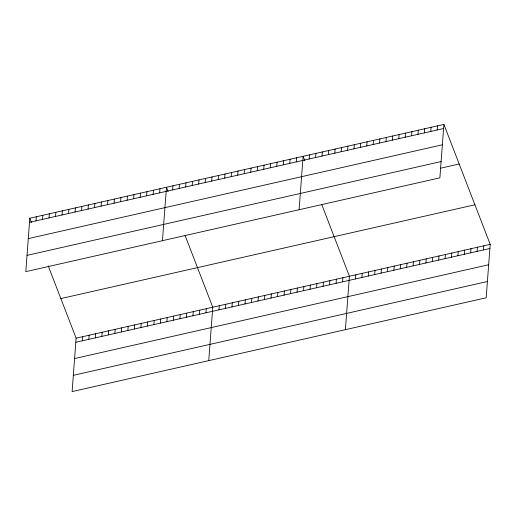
<?xml version="1.0" encoding="UTF-8"?>
<svg xmlns="http://www.w3.org/2000/svg" width="516" height="516" viewBox="0 0 516 516"><rect width="100%" height="100%" fill="white"/><g stroke="black" fill="none" stroke-linecap="round" stroke-linejoin="round"><path stroke-width="0.77" d="M29.818 218.216L25.8 271.642L439.877 177.833L443.895 124.414L29.818 218.216L31.457 222.46M36.017 220.861L36.326 216.746M42.518 219.39L42.828 215.269M49.026 217.913L49.336 213.798M55.535 216.436L55.844 212.321M62.043 214.966L62.352 210.844M68.551 213.489L68.86 209.373M75.059 212.018L75.368 207.896M81.56 210.541L81.87 206.426M48.188 265.811L76.123 338.167L72.105 391.586L486.182 297.784L490.2 244.358L443.895 124.414M88.068 209.07L88.378 204.949M82.321 340.812L82.631 336.69M94.576 207.593L94.886 203.478M88.829 339.335L89.139 335.219M101.084 206.123L101.394 202.001M95.337 337.864L95.647 333.742M107.592 204.646L107.902 200.53M101.839 336.387L102.149 332.272M114.094 203.175L114.404 199.053M108.347 334.916L108.657 330.795M120.602 201.698L120.912 197.583M114.855 333.439L115.165 329.324M127.11 200.227L127.42 196.106M121.363 331.969L121.673 327.847M133.618 198.75L133.928 194.629M127.871 330.492L128.181 326.376M140.126 197.273L140.436 193.158M134.379 329.021L134.689 324.899M146.634 195.803L146.944 191.681M140.881 327.544L141.191 323.422M153.136 194.326L153.446 190.21M147.389 326.067L147.699 321.952M159.644 192.855L159.954 188.733M153.897 324.596L154.207 320.475M162.443 240.682L166.462 187.263L168.1 191.5M160.405 323.119L160.715 319.004M172.66 189.907L172.97 185.786M166.913 321.649L167.223 317.527M179.168 188.43L179.478 184.315M173.421 320.172L173.731 316.056M185.67 186.96L185.986 182.838M179.923 318.701L180.232 314.579M192.178 185.483L192.487 181.368M186.431 317.224L186.74 313.109M198.686 184.012L198.995 179.891M192.939 315.753L193.248 311.632M205.194 182.535L205.503 178.413M199.447 314.276L199.756 310.161M211.702 181.058L212.012 176.943M205.955 312.806L206.265 308.684M218.21 179.587L218.52 175.466M208.754 360.632L212.766 307.207L185.115 235.586M224.712 178.11L225.021 173.995M218.965 309.852L219.274 305.736M231.22 176.64L231.529 172.518M225.473 308.381L225.782 304.259M237.728 175.163L238.037 171.048M231.981 306.904L232.29 302.789M244.236 173.692L244.545 169.57M238.489 305.433L238.798 301.312M250.744 172.215L251.053 168.1M244.997 303.956L245.306 299.841M257.252 170.744L257.561 166.623M251.498 302.486L251.808 298.364M263.753 169.267L264.063 165.152M258.006 301.009L258.316 296.894M270.261 167.797L270.571 163.675M264.514 299.538L264.824 295.416M276.77 166.32L277.079 162.205M271.023 298.061L271.332 293.946M283.278 164.843L283.587 160.728M277.531 296.59L277.84 292.469M289.786 163.372L290.095 159.251M284.039 295.113L284.348 290.998M296.287 161.895L296.597 157.78M290.54 293.643L290.85 289.521M299.093 209.728L303.105 156.303L304.743 160.547M297.048 292.166L297.358 288.044M309.194 158.973L309.503 154.858M303.556 290.689L303.866 286.574M315.599 157.522L315.908 153.407M310.064 289.218L310.374 285.096M321.997 156.077L322.307 151.956M316.572 287.741L316.882 283.626M328.395 154.626L328.705 150.504M323.074 286.27L323.384 282.149M334.794 153.175L335.103 149.06M329.582 284.793L329.892 280.678M341.192 151.723L341.502 147.608M336.09 283.323L336.4 279.201M347.591 150.279L347.9 146.157M342.598 281.846L342.908 277.731M353.989 148.827L354.298 144.706M345.398 329.679L349.416 276.254L321.765 204.626M360.394 147.376L360.703 143.255M355.505 278.924L355.814 274.802M366.792 145.925L367.102 141.81M361.903 277.473L362.213 273.357M373.191 144.474L373.5 140.358M368.301 276.021L368.611 271.906M379.589 143.029L379.899 138.907M374.7 274.577L375.009 270.455M385.987 141.578L386.297 137.456M381.098 273.125L381.408 269.004M392.386 140.126L392.695 136.011M387.503 271.674L387.813 267.559M398.791 138.675L399.1 134.56M393.902 270.223L394.211 266.108M405.189 137.23L405.499 133.109M400.3 268.772L400.61 264.656M411.587 135.779L411.897 131.657M406.698 267.327L407.008 263.205M417.986 134.328L418.295 130.213M413.097 265.875L413.406 261.754M424.384 132.876L424.694 128.761M419.495 264.424L419.805 260.309M430.783 131.432L431.092 127.31M425.9 262.973L426.21 258.858M437.181 129.98L437.491 125.859M432.298 261.528L432.608 257.407M438.697 260.077L439.006 255.955M445.095 258.626L445.405 254.511M451.494 257.174L451.803 253.059M457.892 255.73L458.202 251.608M464.29 254.278L464.6 250.157M470.695 252.827L471.005 248.712M477.094 251.376L477.403 247.261M483.492 249.931L483.802 245.81M29.509 222.338L443.586 128.529M28.283 238.605L442.36 144.803M27.026 255.368L441.096 161.566M440.69 168.184L459.175 163.991M60.843 298.583L474.92 204.775M76.123 338.167L490.2 244.358M75.813 342.282L489.89 248.48M74.594 358.555L488.665 264.747M73.33 375.319L487.407 281.51"/></g></svg>
